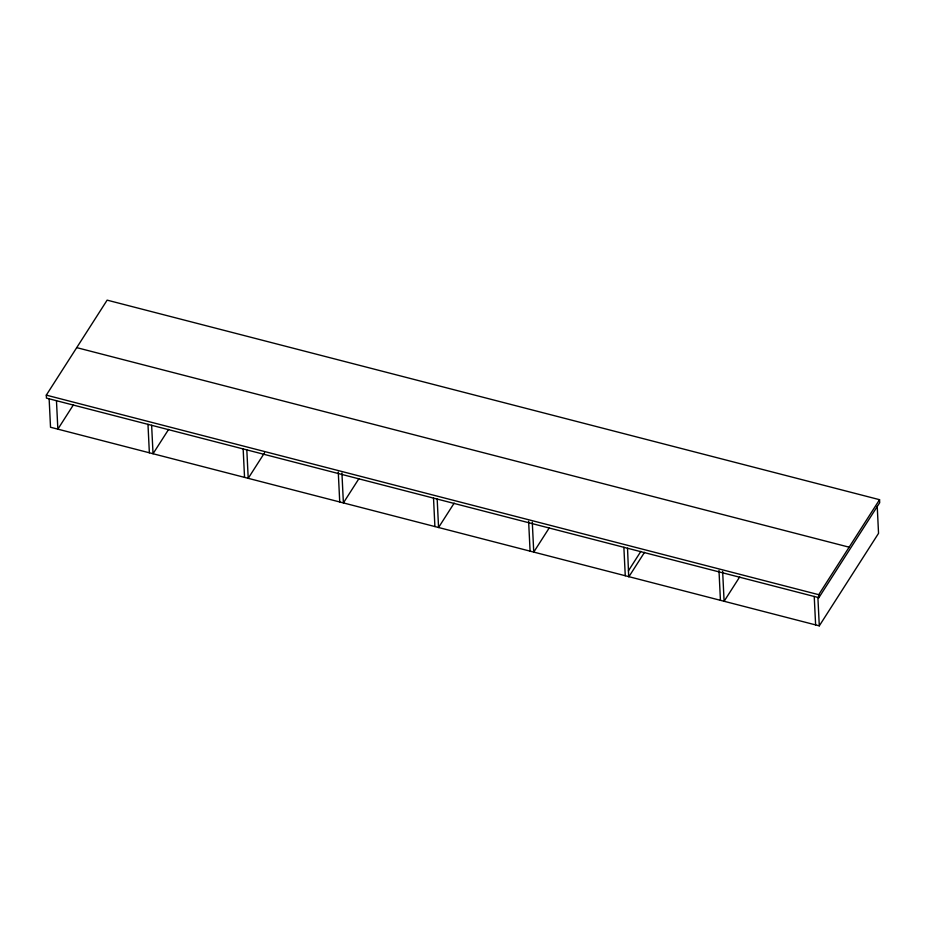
<?xml version="1.0" encoding="UTF-8"?>
<svg xmlns="http://www.w3.org/2000/svg" width="926" height="926" viewBox="0 0 926 926"><rect width="100%" height="100%" fill="white"/><g stroke="black" fill="none" stroke-linecap="round" stroke-linejoin="round"><path stroke-width="1.39" d="M46.3 395.136L107.138 300.14L879.55 499.693L879.7 502.679L818.862 597.675L46.45 398.122L46.3 395.136L818.723 594.689L879.55 499.693M73.443 404.801L57.852 429.155L56.463 400.68M168.625 429.386L153.033 453.74L151.632 425.265M264.581 452.756L248.214 478.325L246.814 449.862M358.987 478.568L343.384 502.922L341.925 473.024M454.157 503.154L438.565 527.507L437.176 499.033M549.338 527.751L533.746 552.093L532.288 522.206M628.384 570.867L640.861 551.387M628.928 576.69L644.519 552.336M739.7 576.921L724.109 601.275L722.639 571.388M49.136 398.793L50.525 427.256L819.29 625.86L878.543 533.33L877.223 506.29M76.719 347.632L849.13 547.185M818.723 594.689L818.862 597.675M817.889 597.397L819.29 625.86M814.232 596.448L815.621 624.923M718.981 570.439L720.44 600.326M623.869 547.266L625.27 575.74M528.619 521.257L530.089 551.155M433.518 498.095L434.907 526.558M338.268 472.075L339.726 501.973M243.156 448.913L244.545 477.388M147.975 424.328L149.364 452.791M627.527 548.215L628.696 576.632"/></g></svg>
